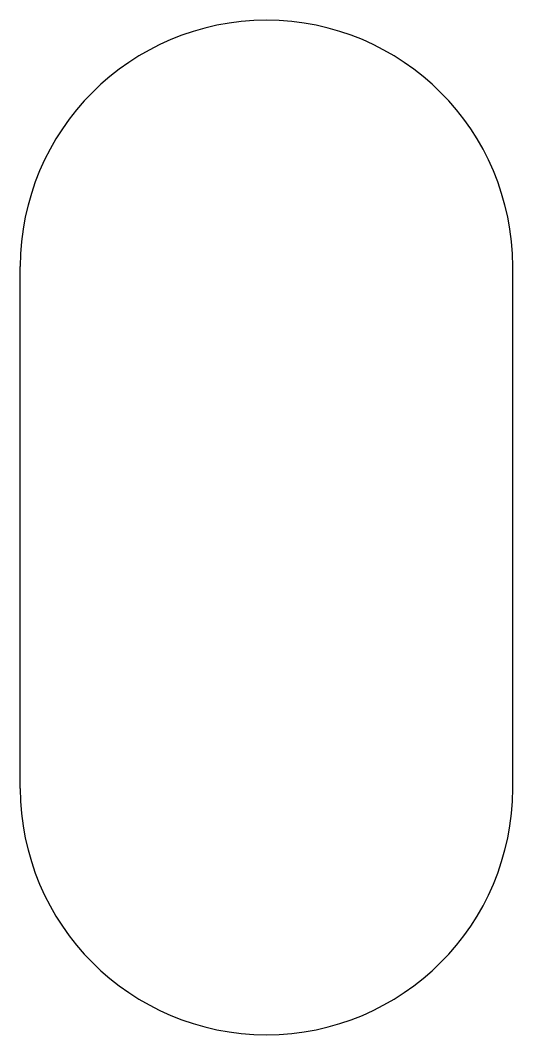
# Model space of a CAD drawing. Header units: inches. Extents: x 7.751 to 8.105, y 3.951 to 4.68.
import ezdxf

# ---------------------------------------------------------------- set-up
doc = ezdxf.new("R2010")
doc.units = ezdxf.units.IN
doc.header["$MEASUREMENT"] = 0

msp = doc.modelspace()

# ---------------------------------------------------------------- linework, layer by layer
for p, q in [((7.7507, 4.12764), (7.7507, 4.50264)), ((7.7507, 4.12764, 0.049), (7.7507, 4.50264, 0.049)), ((7.7507, 4.12764, -0.237), (7.7507, 4.50264, -0.237)), ((7.7507, 4.12764, -0.188), (7.7507, 4.50264, -0.188)), ((8.1047, 4.12764), (8.1047, 4.50264)), ((8.1047, 4.12764, 0.049), (8.1047, 4.50264, 0.049)), ((8.1047, 4.12764, -0.237), (8.1047, 4.50264, -0.237)), ((8.1047, 4.12764, -0.188), (8.1047, 4.50264, -0.188))]:
    msp.add_line(p, q)
for centre, start, end in [((7.9277, 4.50264), 0, 180), ((7.9277, 4.50264, 0.049), 0, 180), ((7.9277, 4.50264, -0.237), 0, 180), ((7.9277, 4.50264, -0.188), 0, 180), ((7.9277, 4.12764), 180, 0), ((7.9277, 4.12764, -0.237), 180, 0), ((7.9277, 4.12764, -0.188), 180, 0)]:
    msp.add_arc(centre, 0.177, start, end)

doc.saveas('drawing.dxf')
